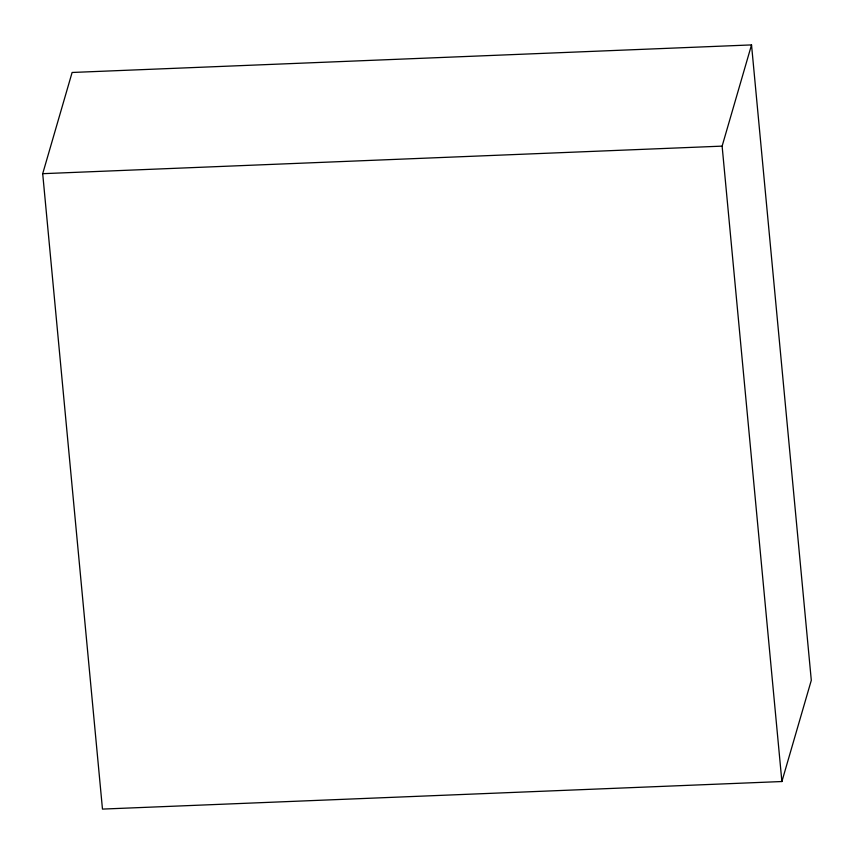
<?xml version="1.0" encoding="UTF-8"?>
<svg xmlns="http://www.w3.org/2000/svg" width="854" height="854" viewBox="0 0 854 854"><rect width="100%" height="100%" fill="white"/><g stroke="black" fill="none" stroke-linecap="round" stroke-linejoin="round"><path stroke-width="1.28" d="M42.7 173.682L72.11 72.473L751.531 44.91L811.3 680.318L781.89 781.527L102.469 809.09L42.7 173.682L722.121 146.13L751.531 44.91M722.121 146.13L781.89 781.527"/></g></svg>
